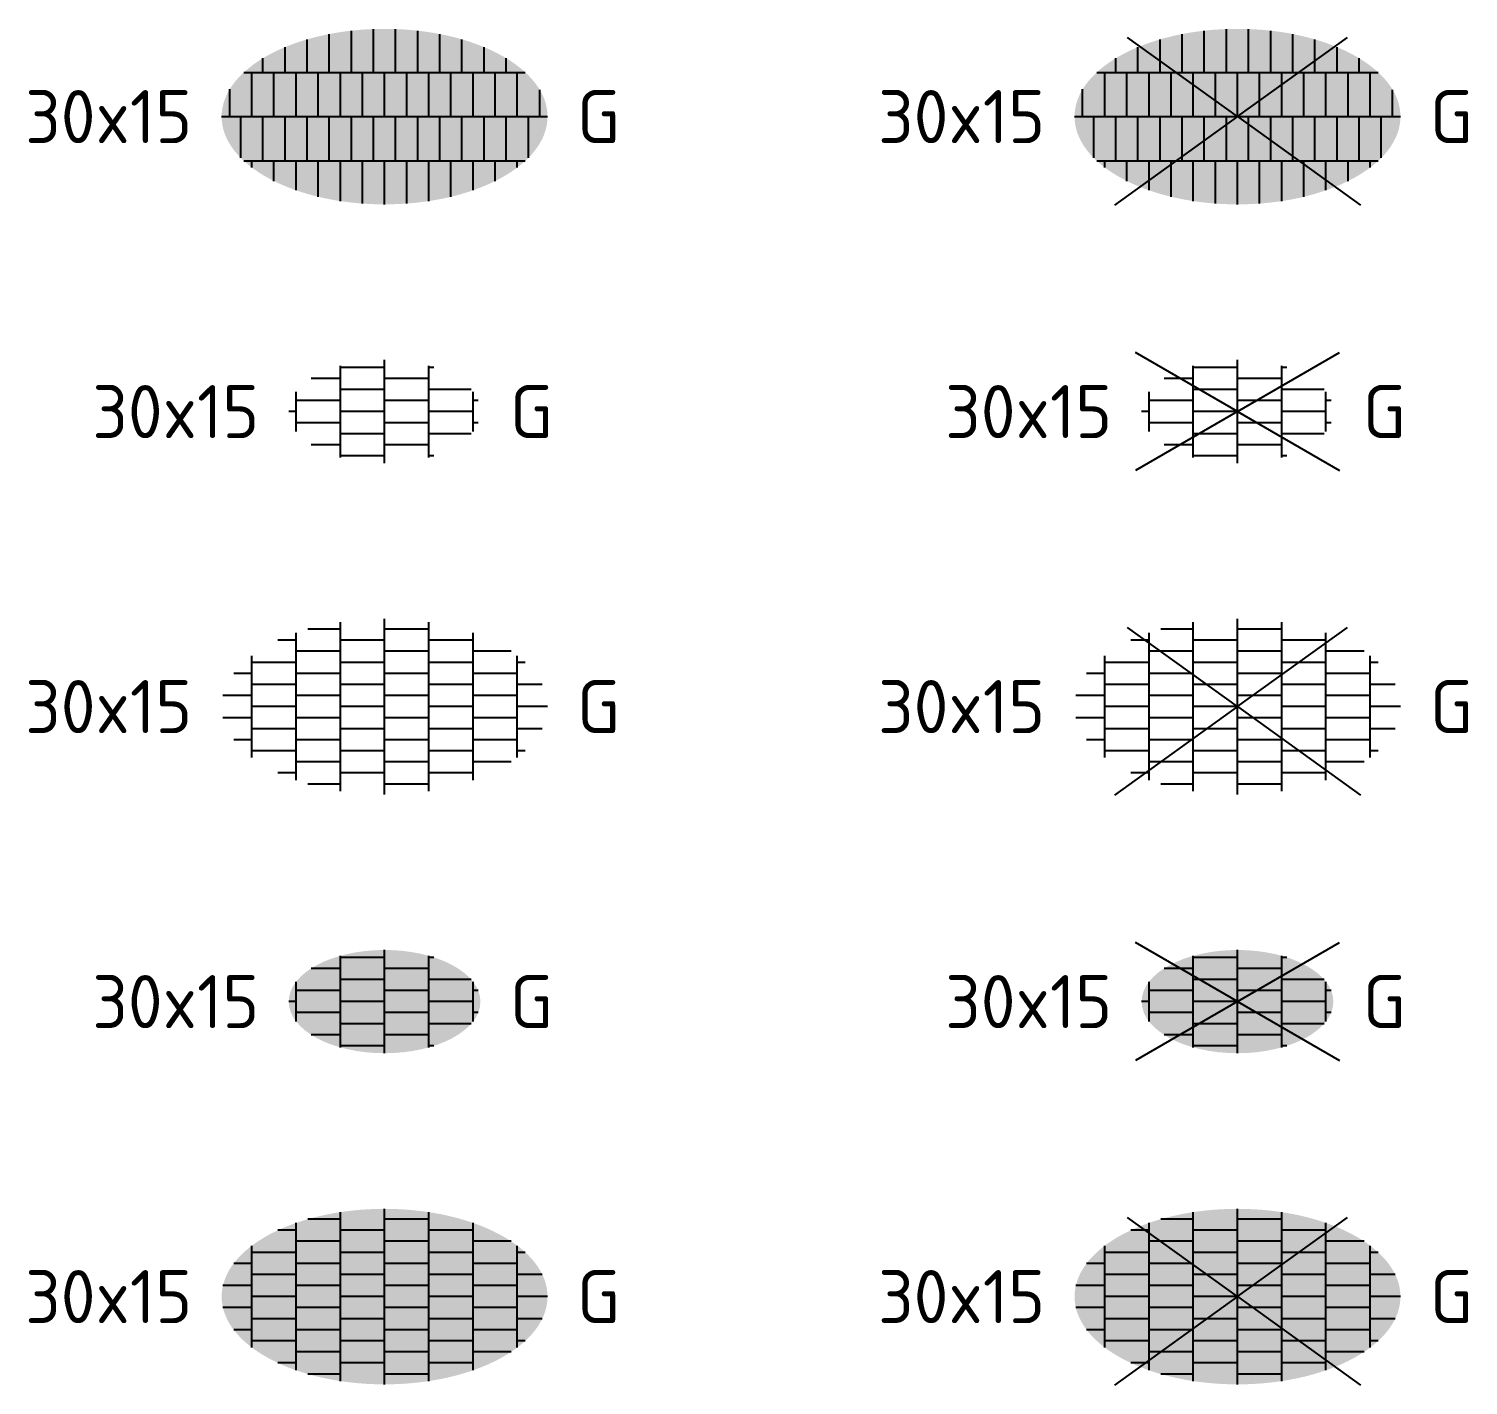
# Model space of a CAD drawing. Header units: metres. Extents: x 3187 to 3249, y 2220 to 2393.
# Drawn here: x 3238.91 to 3248.67, y 2288.41 to 2297.61 of the extents above; entities that cross this region are included whole.
import ezdxf
from ezdxf.enums import TextEntityAlignment as Align

# ---------------------------------------------------------------- set-up
doc = ezdxf.new("R2010")
doc.units = ezdxf.units.M
doc.layers.add('V-WE-VH-OPENVERHARDING_STRAATBAKSTEEN-S', color=90, linetype='Continuous', lineweight=25)
doc.styles.add('NLCS-ISO', font='NLCS-ISO.ttf')

# ---------------------------------------------------------------- blocks, each defined once
blk = doc.blocks.new('SVH-TEGEL_300X150_DIK_LINT_01-SO')
h = blk.add_hatch(color=254)
h.dxf.hatch_style = 1
edge = h.paths.add_edge_path()
edge.add_ellipse((0, 0), major_axis=(-5.525, 0), ratio=0.538462, start_angle=0, end_angle=360)
for p, q in [((0, -2.975), (0, 2.975)), ((-3, -2.498), (-3, 2.498)), ((-1.5, 2.625), (-2.6, 2.625)), ((-1.5, -2.863), (-1.5, 2.863)), ((1.5, 2.625), (0, 2.625)), ((1.5, -2.863), (1.5, 2.863)), ((3, -2.498), (3, 2.498)), ((-3, 2.25), (-3.615, 2.25)), ((0, 2.25), (-1.5, 2.25)), ((3, 2.25), (1.5, 2.25)), ((-4.5, -1.726), (-4.5, 1.726)), ((-3, 1.5), (-4.5, 1.5)), ((-1.5, 1.875), (-3, 1.875)), ((0, 1.5), (-1.5, 1.5)), ((1.5, 1.875), (0, 1.875)), ((3, 1.5), (1.5, 1.5)), ((4.29, 1.875), (3, 1.875)), ((4.5, -1.726), (4.5, 1.726)), ((4.771, 1.5), (4.5, 1.5)), ((-4.5, 1.125), (-5.115, 1.125)), ((-1.5, 1.125), (-3, 1.125)), ((1.5, 1.125), (0, 1.125)), ((4.5, 1.125), (3, 1.125)), ((-3, 0.75), (-4.5, 0.75)), ((0, 0.75), (-1.5, 0.75)), ((3, 0.75), (1.5, 0.75)), ((5.347, 0.75), (4.5, 0.75)), ((-4.5, 0.375), (-5.481, 0.375)), ((-3, 0), (-4.5, 0)), ((-1.5, 0.375), (-3, 0.375)), ((0, 0), (-1.5, 0)), ((1.5, 0.375), (0, 0.375)), ((4.5, 0.375), (3, 0.375)), ((-4.5, -0.375), (-5.481, -0.375)), ((-1.5, -0.375), (-3, -0.375)), ((1.5, -0.375), (0, -0.375)), ((3, 0), (1.5, 0)), ((4.5, -0.375), (3, -0.375)), ((5.525, 0), (4.5, 0)), ((-3, -0.75), (-4.5, -0.75)), ((0, -0.75), (-1.5, -0.75)), ((3, -0.75), (1.5, -0.75)), ((5.347, -0.75), (4.5, -0.75)), ((-4.5, -1.125), (-5.115, -1.125)), ((-1.5, -1.125), (-3, -1.125)), ((1.5, -1.125), (0, -1.125)), ((4.5, -1.125), (3, -1.125)), ((-3, -1.5), (-4.5, -1.5)), ((-1.5, -1.875), (-3, -1.875)), ((0, -1.5), (-1.5, -1.5)), ((1.5, -1.875), (0, -1.875)), ((3, -1.5), (1.5, -1.5)), ((4.29, -1.875), (3, -1.875)), ((4.771, -1.5), (4.5, -1.5)), ((-3, -2.25), (-3.615, -2.25)), ((0, -2.25), (-1.5, -2.25)), ((3, -2.25), (1.5, -2.25)), ((-1.5, -2.625), (-2.6, -2.625)), ((1.5, -2.625), (0, -2.625))]:
    blk.add_line(p, q)
at = {"style": 'NLCS-ISO'}
blk.add_attdef('FORMAAT', text='', height=1.8, dxfattribs=at).set_placement((-6.525, 0), align=Align.MIDDLE_RIGHT)
blk.add_attdef('KLEUR', text='', height=1.8, dxfattribs=at).set_placement((6.525, 0), align=Align.MIDDLE_LEFT)
at = {"style": 'NLCS-ISO', "flags": 1}
blk.add_attdef('FUNCTIE', text='', height=1.8, dxfattribs=at).set_placement((0, -3.975), align=Align.TOP_CENTER)
blk = doc.blocks.new('SVH-TEGEL_300X150_DIK_LINT_KL_01-SO')
h = blk.add_hatch(color=254)
h.dxf.hatch_style = 1
edge = h.paths.add_edge_path()
edge.add_ellipse((0, 0), major_axis=(-3.25, 0), ratio=0.538462, start_angle=0, end_angle=360)
for p, q in [((-1.5, -1.552), (-1.5, 1.552)), ((0, 1.5), (-1.5, 1.5)), ((0, -1.75), (0, 1.75)), ((1.5, -1.552), (1.5, 1.552)), ((1.674, 1.5), (1.5, 1.5)), ((-1.5, 1.125), (-2.489, 1.125)), ((1.5, 1.125), (0, 1.125)), ((-3, -0.673), (-3, 0.673)), ((0, 0.75), (-1.5, 0.75)), ((2.936, 0.75), (1.5, 0.75)), ((3, -0.673), (3, 0.673)), ((-3, 0), (-3.25, 0)), ((-1.5, 0.375), (-3, 0.375)), ((0, 0), (-1.5, 0)), ((1.5, 0.375), (0, 0.375)), ((3.175, 0.375), (3, 0.375)), ((-1.5, -0.375), (-3, -0.375)), ((1.5, -0.375), (0, -0.375)), ((3, 0), (1.5, 0)), ((3.175, -0.375), (3, -0.375)), ((0, -0.75), (-1.5, -0.75)), ((2.936, -0.75), (1.5, -0.75)), ((-1.5, -1.125), (-2.489, -1.125)), ((1.5, -1.125), (0, -1.125)), ((0, -1.5), (-1.5, -1.5)), ((1.674, -1.5), (1.5, -1.5))]:
    blk.add_line(p, q)
at = {"style": 'NLCS-ISO'}
blk.add_attdef('FORMAAT', text='', height=1.8, dxfattribs=at).set_placement((-4.25, 0), align=Align.MIDDLE_RIGHT)
blk.add_attdef('KLEUR', text='', height=1.8, dxfattribs=at).set_placement((4.25, 0), align=Align.MIDDLE_LEFT)
at = {"style": 'NLCS-ISO', "flags": 1}
blk.add_attdef('FUNCTIE', text='', height=1.8, dxfattribs=at).set_placement((0, -2.75), align=Align.TOP_CENTER)
blk = doc.blocks.new('SVH-TEGEL_300X150_DUN_LINT_01-SO')
for p, q in [((0, -2.975), (0, 2.975)), ((-3, -2.498), (-3, 2.498)), ((-1.5, 2.625), (-2.6, 2.625)), ((-1.5, -2.863), (-1.5, 2.863)), ((1.5, 2.625), (0, 2.625)), ((1.5, -2.863), (1.5, 2.863)), ((3, -2.498), (3, 2.498)), ((-3, 2.25), (-3.615, 2.25)), ((0, 2.25), (-1.5, 2.25)), ((3, 2.25), (1.5, 2.25)), ((-4.5, -1.726), (-4.5, 1.726)), ((-3, 1.5), (-4.5, 1.5)), ((-1.5, 1.875), (-3, 1.875)), ((0, 1.5), (-1.5, 1.5)), ((1.5, 1.875), (0, 1.875)), ((3, 1.5), (1.5, 1.5)), ((4.29, 1.875), (3, 1.875)), ((4.5, -1.726), (4.5, 1.726)), ((4.771, 1.5), (4.5, 1.5)), ((-4.5, 1.125), (-5.115, 1.125)), ((-1.5, 1.125), (-3, 1.125)), ((1.5, 1.125), (0, 1.125)), ((4.5, 1.125), (3, 1.125)), ((-3, 0.75), (-4.5, 0.75)), ((0, 0.75), (-1.5, 0.75)), ((3, 0.75), (1.5, 0.75)), ((5.347, 0.75), (4.5, 0.75)), ((-4.5, 0.375), (-5.481, 0.375)), ((-3, 0), (-4.5, 0)), ((-1.5, 0.375), (-3, 0.375)), ((0, 0), (-1.5, 0)), ((1.5, 0.375), (0, 0.375)), ((4.5, 0.375), (3, 0.375)), ((-4.5, -0.375), (-5.481, -0.375)), ((-1.5, -0.375), (-3, -0.375)), ((1.5, -0.375), (0, -0.375)), ((3, 0), (1.5, 0)), ((4.5, -0.375), (3, -0.375)), ((5.525, 0), (4.5, 0)), ((-3, -0.75), (-4.5, -0.75)), ((0, -0.75), (-1.5, -0.75)), ((3, -0.75), (1.5, -0.75)), ((5.347, -0.75), (4.5, -0.75)), ((-4.5, -1.125), (-5.115, -1.125)), ((-1.5, -1.125), (-3, -1.125)), ((1.5, -1.125), (0, -1.125)), ((4.5, -1.125), (3, -1.125)), ((-3, -1.5), (-4.5, -1.5)), ((-1.5, -1.875), (-3, -1.875)), ((0, -1.5), (-1.5, -1.5)), ((1.5, -1.875), (0, -1.875)), ((3, -1.5), (1.5, -1.5)), ((4.29, -1.875), (3, -1.875)), ((4.771, -1.5), (4.5, -1.5)), ((-3, -2.25), (-3.615, -2.25)), ((0, -2.25), (-1.5, -2.25)), ((3, -2.25), (1.5, -2.25)), ((-1.5, -2.625), (-2.6, -2.625)), ((1.5, -2.625), (0, -2.625))]:
    blk.add_line(p, q)
at = {"style": 'NLCS-ISO'}
blk.add_attdef('FORMAAT', text='', height=1.8, dxfattribs=at).set_placement((-6.525, 0), align=Align.MIDDLE_RIGHT)
blk.add_attdef('KLEUR', text='', height=1.8, dxfattribs=at).set_placement((6.525, 0), align=Align.MIDDLE_LEFT)
at = {"style": 'NLCS-ISO', "flags": 1}
blk.add_attdef('FUNCTIE', text='', height=1.8, dxfattribs=at).set_placement((0, -3.975), align=Align.TOP_CENTER)
blk = doc.blocks.new('SVH-TEGEL_300X150_DUN_LINT_KL_01-SO')
for p, q in [((-1.5, -1.552), (-1.5, 1.552)), ((0, 1.5), (-1.5, 1.5)), ((0, -1.75), (0, 1.75)), ((1.5, -1.552), (1.5, 1.552)), ((1.674, 1.5), (1.5, 1.5)), ((-1.5, 1.125), (-2.489, 1.125)), ((1.5, 1.125), (0, 1.125)), ((-3, -0.673), (-3, 0.673)), ((0, 0.75), (-1.5, 0.75)), ((2.936, 0.75), (1.5, 0.75)), ((3, -0.673), (3, 0.673)), ((-3, 0), (-3.25, 0)), ((-1.5, 0.375), (-3, 0.375)), ((0, 0), (-1.5, 0)), ((1.5, 0.375), (0, 0.375)), ((3.175, 0.375), (3, 0.375)), ((-1.5, -0.375), (-3, -0.375)), ((1.5, -0.375), (0, -0.375)), ((3, 0), (1.5, 0)), ((3.175, -0.375), (3, -0.375)), ((0, -0.75), (-1.5, -0.75)), ((2.936, -0.75), (1.5, -0.75)), ((-1.5, -1.125), (-2.489, -1.125)), ((1.5, -1.125), (0, -1.125)), ((0, -1.5), (-1.5, -1.5)), ((1.674, -1.5), (1.5, -1.5))]:
    blk.add_line(p, q)
at = {"style": 'NLCS-ISO'}
blk.add_attdef('FORMAAT', text='', height=1.8, dxfattribs=at).set_placement((-4.25, 0), align=Align.MIDDLE_RIGHT)
blk.add_attdef('KLEUR', text='', height=1.8, dxfattribs=at).set_placement((4.25, 0), align=Align.MIDDLE_LEFT)
at = {"style": 'NLCS-ISO', "flags": 1}
blk.add_attdef('FUNCTIE', text='', height=1.8, dxfattribs=at).set_placement((0, -2.75), align=Align.TOP_CENTER)
blk = doc.blocks.new('V-SVH-TEGEL_300X150_DIK_LINT_01-SO')
h = blk.add_hatch(color=254)
h.dxf.hatch_style = 1
edge = h.paths.add_edge_path()
edge.add_ellipse((0, 0), major_axis=(-5.525, 0), ratio=0.538462, start_angle=0, end_angle=360)
for p, q in [((0, -2.975), (0, 2.975)), ((0, 0), (-3.728, 2.684)), ((-3, -2.498), (-3, 2.498)), ((-1.5, 2.625), (-2.6, 2.625)), ((-1.5, -2.863), (-1.5, 2.863)), ((0, 0), (3.728, 2.684)), ((1.5, 2.625), (0, 2.625)), ((1.5, -2.863), (1.5, 2.863)), ((3, -2.498), (3, 2.498)), ((-3, 2.25), (-3.615, 2.25)), ((0, 2.25), (-1.5, 2.25)), ((3, 2.25), (1.5, 2.25)), ((-4.5, -1.726), (-4.5, 1.726)), ((-3, 1.5), (-4.5, 1.5)), ((-1.5, 1.875), (-3, 1.875)), ((0, 1.5), (-1.5, 1.5)), ((1.5, 1.875), (0, 1.875)), ((3, 1.5), (1.5, 1.5)), ((4.29, 1.875), (3, 1.875)), ((4.5, -1.726), (4.5, 1.726)), ((4.771, 1.5), (4.5, 1.5)), ((-4.5, 1.125), (-5.115, 1.125)), ((-1.5, 1.125), (-3, 1.125)), ((1.5, 1.125), (0, 1.125)), ((4.5, 1.125), (3, 1.125)), ((-3, 0.75), (-4.5, 0.75)), ((0, 0.75), (-1.5, 0.75)), ((3, 0.75), (1.5, 0.75)), ((5.347, 0.75), (4.5, 0.75)), ((-4.5, 0.375), (-5.481, 0.375)), ((-3, 0), (-4.5, 0)), ((0, 0), (-4.172, -3.003)), ((-1.5, 0.375), (-3, 0.375)), ((0, 0), (-1.5, 0)), ((1.5, 0.375), (0, 0.375)), ((4.5, 0.375), (3, 0.375)), ((-4.5, -0.375), (-5.481, -0.375)), ((-1.5, -0.375), (-3, -0.375)), ((0, 0), (4.172, -3.003)), ((1.5, -0.375), (0, -0.375)), ((3, 0), (1.5, 0)), ((4.5, -0.375), (3, -0.375)), ((5.525, 0), (4.5, 0)), ((-3, -0.75), (-4.5, -0.75)), ((0, -0.75), (-1.5, -0.75)), ((3, -0.75), (1.5, -0.75)), ((5.347, -0.75), (4.5, -0.75)), ((-4.5, -1.125), (-5.115, -1.125)), ((-1.5, -1.125), (-3, -1.125)), ((1.5, -1.125), (0, -1.125)), ((4.5, -1.125), (3, -1.125)), ((-3, -1.5), (-4.5, -1.5)), ((-1.5, -1.875), (-3, -1.875)), ((0, -1.5), (-1.5, -1.5)), ((1.5, -1.875), (0, -1.875)), ((3, -1.5), (1.5, -1.5)), ((4.29, -1.875), (3, -1.875)), ((4.771, -1.5), (4.5, -1.5)), ((-3, -2.25), (-3.615, -2.25)), ((0, -2.25), (-1.5, -2.25)), ((3, -2.25), (1.5, -2.25)), ((-1.5, -2.625), (-2.6, -2.625)), ((1.5, -2.625), (0, -2.625))]:
    blk.add_line(p, q)
at = {"style": 'NLCS-ISO'}
blk.add_attdef('FORMAAT', text='', height=1.8, dxfattribs=at).set_placement((-6.525, 0), align=Align.MIDDLE_RIGHT)
blk.add_attdef('KLEUR', text='', height=1.8, dxfattribs=at).set_placement((6.525, 0), align=Align.MIDDLE_LEFT)
at = {"style": 'NLCS-ISO', "flags": 1}
blk.add_attdef('FUNCTIE', text='', height=1.8, dxfattribs=at).set_placement((0, -3.975), align=Align.TOP_CENTER)
blk = doc.blocks.new('V-SVH-TEGEL_300X150_DIK_LINT_KL_01-SO')
h = blk.add_hatch(color=254)
h.dxf.hatch_style = 1
edge = h.paths.add_edge_path()
edge.add_ellipse((0, 0), major_axis=(-3.25, 0), ratio=0.538462, start_angle=0, end_angle=360)
for p, q in [((0, 0), (-3.464, 2)), ((0, 0), (3.464, 2)), ((-1.5, -1.552), (-1.5, 1.552)), ((0, 1.5), (-1.5, 1.5)), ((0, -1.75), (0, 1.75)), ((1.5, -1.552), (1.5, 1.552)), ((1.674, 1.5), (1.5, 1.5)), ((-1.5, 1.125), (-2.489, 1.125)), ((1.5, 1.125), (0, 1.125)), ((-3, -0.673), (-3, 0.673)), ((0, 0.75), (-1.5, 0.75)), ((2.936, 0.75), (1.5, 0.75)), ((3, -0.673), (3, 0.673)), ((0, 0), (-3.464, -2)), ((-3, 0), (-3.25, 0)), ((-1.5, 0.375), (-3, 0.375)), ((0, 0), (-1.5, 0)), ((1.5, 0.375), (0, 0.375)), ((0, 0), (3.464, -2)), ((3.175, 0.375), (3, 0.375)), ((-1.5, -0.375), (-3, -0.375)), ((1.5, -0.375), (0, -0.375)), ((3, 0), (1.5, 0)), ((3.175, -0.375), (3, -0.375)), ((0, -0.75), (-1.5, -0.75)), ((2.936, -0.75), (1.5, -0.75)), ((-1.5, -1.125), (-2.489, -1.125)), ((1.5, -1.125), (0, -1.125)), ((0, -1.5), (-1.5, -1.5)), ((1.674, -1.5), (1.5, -1.5))]:
    blk.add_line(p, q)
at = {"style": 'NLCS-ISO'}
blk.add_attdef('FORMAAT', text='', height=1.8, dxfattribs=at).set_placement((-4.25, 0), align=Align.MIDDLE_RIGHT)
blk.add_attdef('KLEUR', text='', height=1.8, dxfattribs=at).set_placement((4.25, 0), align=Align.MIDDLE_LEFT)
at = {"style": 'NLCS-ISO', "flags": 1}
blk.add_attdef('FUNCTIE', text='', height=1.8, dxfattribs=at).set_placement((0, -2.75), align=Align.TOP_CENTER)
blk = doc.blocks.new('V-SVH-TEGEL_300X150_DUN_LINT_01-SO')
for p, q in [((0, -2.975), (0, 2.975)), ((0, 0), (-3.728, 2.684)), ((-3, -2.498), (-3, 2.498)), ((-1.5, 2.625), (-2.6, 2.625)), ((-1.5, -2.863), (-1.5, 2.863)), ((0, 0), (3.728, 2.684)), ((1.5, 2.625), (0, 2.625)), ((1.5, -2.863), (1.5, 2.863)), ((3, -2.498), (3, 2.498)), ((-3, 2.25), (-3.615, 2.25)), ((0, 2.25), (-1.5, 2.25)), ((3, 2.25), (1.5, 2.25)), ((-4.5, -1.726), (-4.5, 1.726)), ((-3, 1.5), (-4.5, 1.5)), ((-1.5, 1.875), (-3, 1.875)), ((0, 1.5), (-1.5, 1.5)), ((1.5, 1.875), (0, 1.875)), ((3, 1.5), (1.5, 1.5)), ((4.29, 1.875), (3, 1.875)), ((4.5, -1.726), (4.5, 1.726)), ((4.771, 1.5), (4.5, 1.5)), ((-4.5, 1.125), (-5.115, 1.125)), ((-1.5, 1.125), (-3, 1.125)), ((1.5, 1.125), (0, 1.125)), ((4.5, 1.125), (3, 1.125)), ((-3, 0.75), (-4.5, 0.75)), ((0, 0.75), (-1.5, 0.75)), ((3, 0.75), (1.5, 0.75)), ((5.347, 0.75), (4.5, 0.75)), ((-4.5, 0.375), (-5.481, 0.375)), ((-3, 0), (-4.5, 0)), ((0, 0), (-4.172, -3.003)), ((-1.5, 0.375), (-3, 0.375)), ((0, 0), (-1.5, 0)), ((1.5, 0.375), (0, 0.375)), ((4.5, 0.375), (3, 0.375)), ((-4.5, -0.375), (-5.481, -0.375)), ((-1.5, -0.375), (-3, -0.375)), ((0, 0), (4.172, -3.003)), ((1.5, -0.375), (0, -0.375)), ((3, 0), (1.5, 0)), ((4.5, -0.375), (3, -0.375)), ((5.525, 0), (4.5, 0)), ((-3, -0.75), (-4.5, -0.75)), ((0, -0.75), (-1.5, -0.75)), ((3, -0.75), (1.5, -0.75)), ((5.347, -0.75), (4.5, -0.75)), ((-4.5, -1.125), (-5.115, -1.125)), ((-1.5, -1.125), (-3, -1.125)), ((1.5, -1.125), (0, -1.125)), ((4.5, -1.125), (3, -1.125)), ((-3, -1.5), (-4.5, -1.5)), ((-1.5, -1.875), (-3, -1.875)), ((0, -1.5), (-1.5, -1.5)), ((1.5, -1.875), (0, -1.875)), ((3, -1.5), (1.5, -1.5)), ((4.29, -1.875), (3, -1.875)), ((4.771, -1.5), (4.5, -1.5)), ((-3, -2.25), (-3.615, -2.25)), ((0, -2.25), (-1.5, -2.25)), ((3, -2.25), (1.5, -2.25)), ((-1.5, -2.625), (-2.6, -2.625)), ((1.5, -2.625), (0, -2.625))]:
    blk.add_line(p, q)
at = {"style": 'NLCS-ISO'}
blk.add_attdef('FORMAAT', text='', height=1.8, dxfattribs=at).set_placement((-6.525, 0), align=Align.MIDDLE_RIGHT)
blk.add_attdef('KLEUR', text='', height=1.8, dxfattribs=at).set_placement((6.525, 0), align=Align.MIDDLE_LEFT)
at = {"style": 'NLCS-ISO', "flags": 1}
blk.add_attdef('FUNCTIE', text='', height=1.8, dxfattribs=at).set_placement((0, -3.975), align=Align.TOP_CENTER)
blk = doc.blocks.new('V-SVH-TEGEL_300X150_DUN_LINT_KL_01-SO')
for p, q in [((0, 0), (-3.464, 2)), ((0, 0), (3.464, 2)), ((-1.5, -1.552), (-1.5, 1.552)), ((0, 1.5), (-1.5, 1.5)), ((0, -1.75), (0, 1.75)), ((1.5, -1.552), (1.5, 1.552)), ((1.674, 1.5), (1.5, 1.5)), ((-1.5, 1.125), (-2.489, 1.125)), ((1.5, 1.125), (0, 1.125)), ((-3, -0.673), (-3, 0.673)), ((0, 0.75), (-1.5, 0.75)), ((2.936, 0.75), (1.5, 0.75)), ((3, -0.673), (3, 0.673)), ((0, 0), (-3.464, -2)), ((-3, 0), (-3.25, 0)), ((-1.5, 0.375), (-3, 0.375)), ((0, 0), (-1.5, 0)), ((1.5, 0.375), (0, 0.375)), ((0, 0), (3.464, -2)), ((3.175, 0.375), (3, 0.375)), ((-1.5, -0.375), (-3, -0.375)), ((1.5, -0.375), (0, -0.375)), ((3, 0), (1.5, 0)), ((3.175, -0.375), (3, -0.375)), ((0, -0.75), (-1.5, -0.75)), ((2.936, -0.75), (1.5, -0.75)), ((-1.5, -1.125), (-2.489, -1.125)), ((1.5, -1.125), (0, -1.125)), ((0, -1.5), (-1.5, -1.5)), ((1.674, -1.5), (1.5, -1.5))]:
    blk.add_line(p, q)
at = {"style": 'NLCS-ISO'}
blk.add_attdef('FORMAAT', text='', height=1.8, dxfattribs=at).set_placement((-4.25, 0), align=Align.MIDDLE_RIGHT)
blk.add_attdef('KLEUR', text='', height=1.8, dxfattribs=at).set_placement((4.25, 0), align=Align.MIDDLE_LEFT)
at = {"style": 'NLCS-ISO', "flags": 1}
blk.add_attdef('FUNCTIE', text='', height=1.8, dxfattribs=at).set_placement((0, -2.75), align=Align.TOP_CENTER)
blk = doc.blocks.new('SVH-TEGEL_300X150_DIK_LINT-SO')
h = blk.add_hatch(color=254)
h.dxf.hatch_style = 1
edge = h.paths.add_edge_path()
edge.add_ellipse((0, 0), major_axis=(-5.525, 0), ratio=0.538462, start_angle=0, end_angle=360)
for p, q in [((-0.375, 1.5), (-0.375, 2.968)), ((0.375, 1.5), (0.375, 2.968)), ((-2.625, 1.5), (-2.625, 2.618)), ((-1.875, 1.5), (-1.875, 2.798)), ((-1.125, 1.5), (-1.125, 2.913)), ((1.125, 1.5), (1.125, 2.913)), ((1.875, 1.5), (1.875, 2.798)), ((2.625, 1.5), (2.625, 2.618)), ((-4.125, 1.5), (-4.125, 1.979)), ((-3.375, 1.5), (-3.375, 2.355)), ((3.375, 1.5), (3.375, 2.355)), ((4.125, 1.5), (4.125, 1.979)), ((-4.771, 1.5), (4.771, 1.5)), ((-4.5, 0), (-4.5, 1.5)), ((-3.75, 0), (-3.75, 1.5)), ((-3, 0), (-3, 1.5)), ((-2.25, 0), (-2.25, 1.5)), ((-1.5, 0), (-1.5, 1.5)), ((-0.75, 0), (-0.75, 1.5)), ((0, 0), (0, 1.5)), ((0.75, 0), (0.75, 1.5)), ((1.5, 0), (1.5, 1.5)), ((2.25, 0), (2.25, 1.5)), ((3, 0), (3, 1.5)), ((3.75, 0), (3.75, 1.5)), ((4.5, 0), (4.5, 1.5)), ((-5.25, 0), (-5.25, 0.927)), ((5.26, 0), (5.26, 0.91)), ((-5.525, 0), (5.525, 0)), ((-4.875, -1.4), (-4.875, 0)), ((-4.125, -1.5), (-4.125, 0)), ((-3.375, -1.5), (-3.375, 0)), ((-2.625, -1.5), (-2.625, 0)), ((-1.875, -1.5), (-1.875, 0)), ((-1.125, -1.5), (-1.125, 0)), ((-0.375, -1.5), (-0.375, 0)), ((0.375, -1.5), (0.375, 0)), ((1.125, -1.5), (1.125, 0)), ((1.875, -1.5), (1.875, 0)), ((2.625, -1.5), (2.625, 0)), ((3.375, -1.5), (3.375, 0)), ((4.125, -1.5), (4.125, 0)), ((4.875, -1.4), (4.875, 0)), ((-4.771, -1.5), (4.771, -1.5)), ((-4.5, -1.726), (-4.5, -1.5)), ((-3.75, -2.185), (-3.75, -1.5)), ((-3, -2.498), (-3, -1.5)), ((-2.25, -2.717), (-2.25, -1.5)), ((-1.5, -2.863), (-1.5, -1.5)), ((-0.75, -2.947), (-0.75, -1.5)), ((0, -2.975), (0, -1.5)), ((0.75, -2.947), (0.75, -1.5)), ((1.5, -2.863), (1.5, -1.5)), ((2.25, -2.717), (2.25, -1.5)), ((3, -2.498), (3, -1.5)), ((3.75, -2.185), (3.75, -1.5)), ((4.5, -1.726), (4.5, -1.5))]:
    blk.add_line(p, q)
at = {"style": 'NLCS-ISO'}
blk.add_attdef('FORMAAT', text='', height=1.8, dxfattribs=at).set_placement((-6.525, 0), align=Align.MIDDLE_RIGHT)
blk.add_attdef('KLEUR', text='', height=1.8, dxfattribs=at).set_placement((6.525, 0), align=Align.MIDDLE_LEFT)
at = {"style": 'NLCS-ISO', "flags": 1}
blk.add_attdef('FUNCTIE', text='', height=1.8, dxfattribs=at).set_placement((0, -3.975), align=Align.TOP_CENTER)
blk = doc.blocks.new('V-SVH-TEGEL_300X150_DIK_LINT-SO')
h = blk.add_hatch(color=254)
h.dxf.hatch_style = 1
edge = h.paths.add_edge_path()
edge.add_ellipse((0, 0), major_axis=(-5.525, 0), ratio=0.538462, start_angle=0, end_angle=360)
for p, q in [((-0.375, 1.5), (-0.375, 2.968)), ((0.375, 1.5), (0.375, 2.968)), ((0, 0), (-3.728, 2.684)), ((-2.625, 1.5), (-2.625, 2.618)), ((-1.875, 1.5), (-1.875, 2.798)), ((-1.125, 1.5), (-1.125, 2.913)), ((0, 0), (3.728, 2.684)), ((1.125, 1.5), (1.125, 2.913)), ((1.875, 1.5), (1.875, 2.798)), ((2.625, 1.5), (2.625, 2.618)), ((-4.125, 1.5), (-4.125, 1.979)), ((-3.375, 1.5), (-3.375, 2.355)), ((3.375, 1.5), (3.375, 2.355)), ((4.125, 1.5), (4.125, 1.979)), ((-4.771, 1.5), (4.771, 1.5)), ((-4.5, 0), (-4.5, 1.5)), ((-3.75, 0), (-3.75, 1.5)), ((-3, 0), (-3, 1.5)), ((-2.25, 0), (-2.25, 1.5)), ((-1.5, 0), (-1.5, 1.5)), ((-0.75, 0), (-0.75, 1.5)), ((0, 0), (0, 1.5)), ((0.75, 0), (0.75, 1.5)), ((1.5, 0), (1.5, 1.5)), ((2.25, 0), (2.25, 1.5)), ((3, 0), (3, 1.5)), ((3.75, 0), (3.75, 1.5)), ((4.5, 0), (4.5, 1.5)), ((-5.25, 0), (-5.25, 0.927)), ((5.26, 0), (5.26, 0.91)), ((-5.525, 0), (5.525, 0)), ((-4.875, -1.4), (-4.875, 0)), ((0, 0), (-4.172, -3.003)), ((-4.125, -1.5), (-4.125, 0)), ((-3.375, -1.5), (-3.375, 0)), ((-2.625, -1.5), (-2.625, 0)), ((-1.875, -1.5), (-1.875, 0)), ((-1.125, -1.5), (-1.125, 0)), ((-0.375, -1.5), (-0.375, 0)), ((0.375, -1.5), (0.375, 0)), ((1.125, -1.5), (1.125, 0)), ((1.875, -1.5), (1.875, 0)), ((2.625, -1.5), (2.625, 0)), ((0, 0), (4.172, -3.003)), ((3.375, -1.5), (3.375, 0)), ((4.125, -1.5), (4.125, 0)), ((4.875, -1.4), (4.875, 0)), ((-4.771, -1.5), (4.771, -1.5)), ((-4.5, -1.726), (-4.5, -1.5)), ((-3.75, -2.185), (-3.75, -1.5)), ((-3, -2.498), (-3, -1.5)), ((-2.25, -2.717), (-2.25, -1.5)), ((-1.5, -2.863), (-1.5, -1.5)), ((-0.75, -2.947), (-0.75, -1.5)), ((0, -2.975), (0, -1.5)), ((0.75, -2.947), (0.75, -1.5)), ((1.5, -2.863), (1.5, -1.5)), ((2.25, -2.717), (2.25, -1.5)), ((3, -2.498), (3, -1.5)), ((3.75, -2.185), (3.75, -1.5)), ((4.5, -1.726), (4.5, -1.5))]:
    blk.add_line(p, q)
at = {"style": 'NLCS-ISO'}
blk.add_attdef('FORMAAT', text='', height=1.8, dxfattribs=at).set_placement((-6.525, 0), align=Align.MIDDLE_RIGHT)
blk.add_attdef('KLEUR', text='', height=1.8, dxfattribs=at).set_placement((6.525, 0), align=Align.MIDDLE_LEFT)
at = {"style": 'NLCS-ISO', "flags": 1}
blk.add_attdef('FUNCTIE', text='', height=1.8, dxfattribs=at).set_placement((0, -3.975), align=Align.TOP_CENTER)

msp = doc.modelspace()

# ---------------------------------------------------------------- block references
at = {"layer": 'V-WE-VH-OPENVERHARDING_STRAATBAKSTEEN-S', "xscale": 0.2, "yscale": 0.2, "zscale": 0.2}
for name, p in [('SVH-TEGEL_300X150_DIK_LINT-SO', (3241.3227, 2297.0145)), ('V-SVH-TEGEL_300X150_DIK_LINT-SO', (3247.1068, 2297.0145)), ('V-SVH-TEGEL_300X150_DUN_LINT_KL_01-SO', (3247.1068, 2295.0145)), ('SVH-TEGEL_300X150_DUN_LINT_KL_01-SO', (3241.3227, 2295.0145)), ('SVH-TEGEL_300X150_DUN_LINT_01-SO', (3241.3227, 2293.0145)), ('V-SVH-TEGEL_300X150_DUN_LINT_01-SO', (3247.1068, 2293.0145)), ('V-SVH-TEGEL_300X150_DIK_LINT_KL_01-SO', (3247.1068, 2291.0145)), ('SVH-TEGEL_300X150_DIK_LINT_KL_01-SO', (3241.3227, 2291.0145)), ('SVH-TEGEL_300X150_DIK_LINT_01-SO', (3241.3227, 2289.0145)), ('V-SVH-TEGEL_300X150_DIK_LINT_01-SO', (3247.1068, 2289.0145))]:
    msp.add_blockref(name, p, dxfattribs=at).add_auto_attribs({'FORMAAT': '30x15', 'KLEUR': 'G'})

doc.saveas('drawing.dxf')
